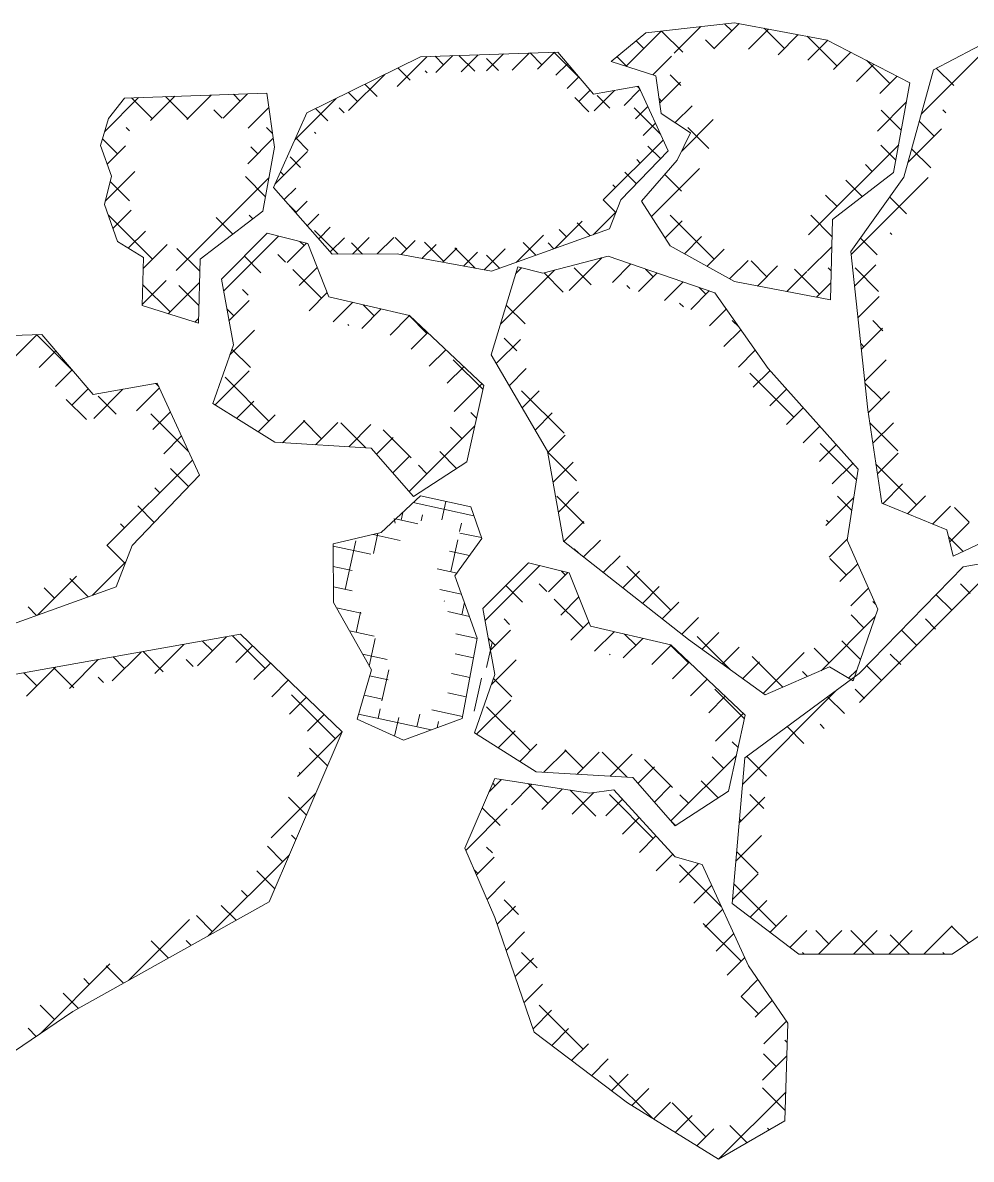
# Model space of a CAD drawing. Header units: inches. Extents: x 523 to 1492, y 69 to 539.
# Drawn here: x 903.29 to 915.42, y 471.38 to 485.92 of the extents above; entities that cross this region are included whole.
import ezdxf

# ---------------------------------------------------------------- set-up
doc = ezdxf.new("R2010")
doc.units = ezdxf.units.IN
doc.header["$MEASUREMENT"] = 0

# ---------------------------------------------------------------- blocks, each defined once
blk = doc.blocks.new('Полное обрушение')
at = {"color": 7, "linetype": 'ByBlock', "lineweight": 15}
for p, q in [((1978.227896015989, -1385.432029036748), (1978.677410098185, -1384.982514954553)), ((1978.952790553478, -1385.252866044521), (1978.681921454671, -1384.981996945714)), ((1978.84352565845, -1385.265412200342), (1979.184667921454, -1384.924269937337)), ((1979.350783481719, -1385.207167183126), (1979.671911667532, -1384.886038997313)), ((1979.577950392955, -1384.98000027189), (1979.487453248016, -1384.889503126952)), ((1979.793124468457, -1385.213839002441), (1980.050308256868, -1384.95665521403)), ((1980.251469602035, -1385.204506674917), (1979.992905699344, -1384.945942772226)), ((1978.455418377821, -1385.204506674917), (1978.356310424757, -1385.105398721853)), ((1979.355556450151, -1385.20661913514), (1979.241190788414, -1385.092253473404)), ((1980.171521057793, -1385.284455219158), (1980.428704846204, -1385.027271430748)), ((1980.924988811115, -1385.429013077943), (1980.544938673159, -1385.048962939988)), ((1980.54991764713, -1385.355071435876), (1980.805694346798, -1385.099294736207)), ((1982.001152207929, -1386.043905999058), (1983.018149663451, -1385.026908543535)), ((1976.442721528682, -1385.491320861385), (1976.660248313663, -1385.273794076404)), ((1976.768107414414, -1385.48024393989), (1976.985634199395, -1385.262717154909)), ((1977.150623008028, -1385.412037310514), (1977.000787014013, -1385.2622013165)), ((1977.093493300147, -1385.469167018395), (1977.311020085128, -1385.251640233414)), ((1977.622086454384, -1385.569191792633), (1977.304748398526, -1385.251853736775)), ((1980.878920421983, -1385.475081467076), (1981.101490446619, -1385.25251144244)), ((1975.29952388097, -1385.691591616385), (1975.684090656466, -1385.307024840888)), ((1975.893387151078, -1385.412037310514), (1975.784941475959, -1385.303591635396)), ((1975.791949757218, -1385.513474704374), (1976.009476542198, -1385.295947919393)), ((1976.292106950235, -1385.496448145433), (1976.088902860473, -1385.293244055671)), ((1976.11733564295, -1385.50239778288), (1976.334862427931, -1385.284870997898)), ((1976.596068334748, -1385.486100565709), (1976.443427838494, -1385.333460069455)), ((1977.329203837621, -1385.547765445158), (1977.478185897373, -1385.398783385406)), ((1978.236738553424, -1385.434839656574), (1978.118658773281, -1385.31675987643)), ((1978.568611622717, -1385.540326236074), (1978.807477510335, -1385.301460348457)), ((1981.174716521803, -1385.628298173308), (1981.39728654644, -1385.405728148672)), ((1981.598508020195, -1385.65351948097), (1981.300672427249, -1385.355683888024)), ((1974.678252434436, -1385.998554098682), (1975.141246573504, -1385.535559959613)), ((1975.463369466002, -1385.610637553913), (1975.306595183379, -1385.45386327129)), ((1975.684184181208, -1385.517143304881), (1975.6576554279, -1385.490614551573)), ((1978.927822213772, -1385.676910510868), (1978.792177982361, -1385.541266279457)), ((1981.470512621624, -1385.781514879541), (1981.693082646261, -1385.558944854904)), ((1982.416923850385, -1385.67890460534), (1982.194557006615, -1385.45653776157)), ((1975.042632453908, -1385.818518470294), (1974.885858171285, -1385.661744187671)), ((1977.473585585567, -1385.71769266145), (1977.622567645319, -1385.568710601697)), ((1978.399423017867, -1385.717910427641), (1978.371497593065, -1385.689985002839)), ((1978.655587987387, -1385.902362677458), (1978.922247806965, -1385.63570285788)), ((1971.558195210567, -1386.264563363476), (1971.990873474085, -1385.831885099958)), ((1972.169239093072, -1386.102532287024), (1971.901641341186, -1385.834934535138)), ((1972.144977530155, -1386.126793849941), (1972.455773871071, -1385.815997509025)), ((1972.626072436978, -1386.110352824876), (1972.335816564011, -1385.820096951909)), ((1972.609877927142, -1386.110906259007), (1972.920674268059, -1385.800109918091)), ((1973.074778324129, -1386.095018668074), (1973.385574665046, -1385.784222327158)), ((1973.291771108206, -1385.878025883997), (1973.204167009658, -1385.79042178545)), ((1973.990992766528, -1386.371504802351), (1974.519975126969, -1385.84252244191)), ((1974.793305776247, -1385.88350075687), (1974.675489665238, -1385.765684645861)), ((1977.752498107184, -1386.013912409671), (1977.571405190803, -1385.832819493289)), ((1977.617967333513, -1385.887619877741), (1977.766949393265, -1385.738637817989)), ((1977.817619524649, -1386.002276650843), (1978.077354255608, -1385.742541919883)), ((1978.019160408504, -1385.966265746753), (1977.857818177562, -1385.804923515811)), ((1978.200306132511, -1385.933899007218), (1978.404729694193, -1385.729475445536)), ((1978.679924780847, -1385.878025883997), (1978.647973570981, -1385.846074674131)), ((1973.060247659801, -1386.095515241646), (1972.955011503666, -1385.99027908551)), ((1973.393335608619, -1386.225474189638), (1973.658589682694, -1385.960220115563)), ((1974.411526935766, -1386.130339844864), (1974.254752653144, -1385.973565562242)), ((1974.621895441813, -1386.026399386674), (1974.557574053069, -1385.96207799793)), ((1978.665937064992, -1386.298733439003), (1978.329281623918, -1385.96207799793)), ((1978.345210546379, -1386.103303557587), (1978.503589708951, -1385.944924395016)), ((1978.853751987851, -1386.153211483047), (1979.070460159533, -1385.936503311365)), ((1981.440582717437, -1386.260457589781), (1981.813358934996, -1385.887681372223)), ((1981.747192996331, -1386.25121726316), (1981.489217725137, -1385.993241991966)), ((1982.316686727662, -1386.02768028867), (1982.279285524502, -1385.990279085511)), ((1978.939424249161, -1386.51655202779), (1979.341850032511, -1386.114126244441)), ((1982.167032322989, -1386.327038690051), (1981.975911143375, -1386.135917510437)), ((1971.87432043019, -1386.256626430195), (1971.832479488532, -1386.214785488537)), ((1973.705850319021, -1386.292105094812), (1973.628530712746, -1386.214785488537)), ((1974.257406667951, -1386.290528541286), (1974.243265088832, -1386.276386962167)), ((1978.444070561136, -1386.318752507067), (1978.602449723708, -1386.160373344496)), ((1979.287412078779, -1386.485513181929), (1979.016684385387, -1386.214785488537)), ((1981.831413022986, -1386.662657990054), (1982.260094501246, -1386.233976511794)), ((1971.720226287019, -1386.551545093077), (1971.528945403124, -1386.360264209183)), ((1973.38744123579, -1386.68038136852), (1973.714559289255, -1386.353263315055)), ((1974.160138913634, -1386.507569751207), (1974.001230253301, -1386.348661090874)), ((1977.935081339863, -1387.142050692577), (1978.701309738465, -1386.375822293975)), ((1980.560783681218, -1387.589269432054), (1981.713451888041, -1386.436601225232)), ((1981.678053533248, -1386.63109060613), (1981.486254818681, -1386.439291891564)), ((1971.589142723819, -1386.682628656278), (1971.823361269483, -1386.448410110613)), ((1973.516277511233, -1386.551545093077), (1973.427064297237, -1386.462331879082)), ((1973.735743162526, -1386.941063370591), (1974.152750555239, -1386.524055977879)), ((1978.666303616308, -1386.613408954557), (1978.505480999874, -1386.452586338123)), ((1982.123367968862, -1386.732387141977), (1981.879251763976, -1386.488270937091)), ((1974.062871159317, -1386.724610961128), (1973.928956124594, -1386.590695926404)), ((1978.407858864977, -1386.669273167463), (1978.363987292801, -1386.625401595288)), ((1981.374001617168, -1386.776051496104), (1981.287908160451, -1386.689958039387)), ((1971.56553216399, -1387.15525202216), (1971.942786698993, -1386.777997487156)), ((1972.474046135592, -1388.042789274772), (1973.660310406393, -1386.85652500397)), ((1973.615953733694, -1387.100234121592), (1973.3579784625, -1386.842258850398)), ((1973.850378883534, -1386.826427649582), (1973.806694744668, -1386.782743510715)), ((1978.358723874066, -1386.93444714079), (1978.210197421681, -1386.785920688405)), ((1978.551307789368, -1387.353681293637), (1979.164536088427, -1386.740452994578)), ((1978.934547533234, -1387.03067424849), (1978.721951877794, -1386.818078593051)), ((1981.104352098066, -1387.838731721027), (1982.090355316303, -1386.852728502791)), ((1971.874668506382, -1387.155000118493), (1971.62697454893, -1386.907306161042)), ((1973.853392430353, -1387.137723067002), (1974.0021777304, -1386.988937766955)), ((1978.09354990074, -1386.983582131701), (1978.05640755056, -1386.946439781521)), ((1981.247624019518, -1387.098686704507), (1981.037242012628, -1386.888304697617)), ((1974.000671720441, -1387.304752741151), (1974.149457020488, -1387.155967441103)), ((1978.097863038695, -1387.302204233893), (1977.935821396214, -1387.140162591413)), ((1980.924988811115, -1387.225064302157), (1980.779363038292, -1387.079438529334)), ((1981.813385446699, -1387.320430231921), (1981.59831659692, -1387.105361382142)), ((1971.663789343378, -1387.506007648826), (1971.898721217696, -1387.271075774507)), ((1974.007533365653, -1387.297891095938), (1973.89833667393, -1387.188694404215)), ((1977.805597838151, -1387.585843158527), (1978.103423736494, -1387.288017260184)), ((1972.169239093072, -1387.898583511237), (1971.607973085505, -1387.33731750367)), ((1973.196693351339, -1387.578999351344), (1972.982704931193, -1387.365010931198)), ((1973.45096591242, -1387.384259106371), (1973.404024309719, -1387.33731750367)), ((1974.14795101053, -1387.4717824153), (1974.296736310577, -1387.322997115252)), ((1977.314035738733, -1387.763096293708), (1977.663164144718, -1387.413967887723)), ((1977.766854540336, -1387.59981366401), (1977.602782040198, -1387.435741163872)), ((1978.726034747683, -1387.627967141376), (1978.943318793757, -1387.410683095301)), ((1979.353443989928, -1387.898583511238), (1978.792177982361, -1387.337317503671)), ((1980.860368399845, -1387.609456696941), (1980.588229206574, -1387.337317503671)), ((1971.860524654884, -1387.758285143373), (1972.078610650533, -1387.540199147724)), ((1974.544862723041, -1387.835220453326), (1974.243265088832, -1387.533622819116)), ((1974.295230300618, -1387.638812089449), (1974.444015600666, -1387.490026789401)), ((1976.822473639314, -1387.940349428889), (1977.1716020453, -1387.591221022903)), ((1977.464931972265, -1387.612200060176), (1977.371772986675, -1387.519041074586)), ((1981.626365714481, -1387.582423305757), (1981.605766315422, -1387.561823906698)), ((1972.050027693428, -1388.017794910882), (1972.356680656502, -1387.711141947808)), ((1973.079122010114, -1388.306197042599), (1973.780606528248, -1387.604712524466)), ((1973.892466651346, -1387.941865207421), (1974.139887263544, -1387.694444595223)), ((1974.108491292084, -1387.725840566683), (1974.056192041157, -1387.673541315756)), ((1974.442509590707, -1387.805841763598), (1974.623593086763, -1387.624758267541)), ((1974.857351367716, -1387.833400133764), (1974.714728535187, -1387.690777301235)), ((1974.728509651598, -1387.834150666944), (1974.939743702402, -1387.62291661614)), ((1975.044660267236, -1387.832309015543), (1975.25589431804, -1387.621074964739)), ((1975.421923704722, -1387.769354542294), (1975.273541329192, -1387.620972166765)), ((1975.3506125155, -1387.840665731516), (1975.530839975487, -1387.66043827153)), ((1975.615861836781, -1387.889725374473), (1975.796089296768, -1387.709497914486)), ((1975.893387151078, -1387.926509024413), (1975.649209667514, -1387.68233154085)), ((1977.073827379768, -1387.849713396153), (1976.909754879629, -1387.685640896015)), ((1977.304836433291, -1387.766413485439), (1977.229200249087, -1387.690777301235)), ((1978.97238477835, -1387.830629916762), (1979.193033189627, -1387.609981505485)), ((1980.549108457061, -1388.049957462265), (1980.857007881943, -1387.742058037383)), ((1981.439345982264, -1387.844416379593), (1981.224277132485, -1387.629347529814)), ((1972.773853651664, -1388.054185263776), (1972.481174694379, -1387.76150630649)), ((1973.556582699393, -1388.071957586098), (1973.344450639477, -1387.859825526182)), ((1973.86985601221, -1387.936218092862), (1973.771731687544, -1387.838093768196)), ((1975.881111158062, -1387.93878501743), (1976.061338618049, -1387.758557557443)), ((1976.296869383729, -1388.015682292827), (1976.034844356842, -1387.75365726594)), ((1976.146360479342, -1387.987844660387), (1976.32658793933, -1387.8076172004)), ((1976.411609800623, -1388.036904303343), (1976.680039945882, -1387.768474158085)), ((1976.611809272721, -1388.016313217582), (1976.443427838493, -1387.847931783354)), ((1976.679159561671, -1387.769354542295), (1976.678745826106, -1387.768940806729)), ((1977.500542709027, -1388.299451467692), (1977.920381578527, -1387.879612598192)), ((1977.901410665481, -1387.898583511238), (1977.890303057233, -1387.88747590299)), ((1979.261142748827, -1387.990884752338), (1979.481791160104, -1387.770236341061)), ((1974.332997695111, -1388.399359775763), (1973.965295411875, -1388.031657492527)), ((1974.046714008484, -1388.236630656337), (1974.27774532236, -1388.00559934246)), ((1976.620287499508, -1388.730693871157), (1977.312436062854, -1388.038545307811)), ((1976.814337079171, -1388.087631485441), (1976.890828896687, -1388.011139667925)), ((1977.78016524102, -1388.22635089283), (1977.564651060941, -1388.010836712751)), ((1978.052758486901, -1388.196248495871), (1978.288693361902, -1387.96031362087)), ((1978.574929874561, -1388.123089914265), (1978.477222952204, -1388.025382991908)), ((1979.549900719305, -1388.151139587914), (1979.786987860961, -1387.914052446257)), ((1980.026963199008, -1388.123089914264), (1979.825243718609, -1387.921370433866)), ((1979.907506983673, -1388.2425461296), (1980.163900756809, -1387.986152356464)), ((1980.700482408088, -1388.347596317291), (1980.380465198582, -1388.027579107785)), ((1980.8492703199, -1388.04737142305), (1980.812735609601, -1388.010836712751)), ((1981.148078163608, -1388.244018461539), (1981.420434784082, -1387.971661841064)), ((1981.457061299696, -1388.311144503078), (1981.156753509368, -1388.010836712751)), ((1972.035948394228, -1388.480887016135), (1972.345498194147, -1388.171337216217)), ((1977.424208698094, -1388.319407155958), (1977.178389971382, -1388.073588429246)), ((1978.386561905963, -1388.311457882863), (1978.622496780964, -1388.075523007862)), ((1980.28441987952, -1388.314646039806), (1980.540813652656, -1388.05825226667)), ((1972.393745496099, -1388.572102720318), (1972.043814077762, -1388.222171301981)), ((1972.368830963669, -1388.597017252747), (1972.770270336316, -1388.195577880101)), ((1972.762755571719, -1388.492099989885), (1972.505998697613, -1388.235343115778)), ((1973.3933936616, -1388.357781354359), (1973.322718881491, -1388.287106574249)), ((1974.174364302873, -1388.557993168001), (1974.40539561675, -1388.326961854124)), ((1978.276191710971, -1388.273364556728), (1978.238170270021, -1388.235343115778)), ((1978.720365325025, -1388.426667269854), (1978.956300200026, -1388.190732394853)), ((1979.054168744088, -1388.541876656845), (1979.290103619089, -1388.305941781844)), ((1979.248449083641, -1388.347596317291), (1979.162886730137, -1388.262033963787)), ((1980.661332775367, -1388.386745950012), (1980.845332657786, -1388.202746067593)), ((1973.148122438149, -1388.686209420618), (1973.406172490334, -1388.428159368433)), ((1974.480936285333, -1388.700433991594), (1974.731006138026, -1388.450364138901)), ((1978.961855488904, -1388.510015528608), (1978.911689479101, -1388.459849518805)), ((1981.191804229149, -1388.649305202051), (1981.464160849624, -1388.376948581576)), ((1973.210465679977, -1388.623866178789), (1973.120459768779, -1388.533860267591)), ((1974.845586688148, -1388.784796394833), (1975.095656540841, -1388.53472654214)), ((1975.006516904191, -1388.62386617879), (1974.863717931552, -1388.48106720615)), ((1975.680036113271, -1388.848372581816), (1975.447876728375, -1388.616213196919)), ((1976.93453446162, -1388.727758531591), (1976.693813019227, -1388.487037089198)), ((1979.292243995179, -1388.752814211808), (1979.507570903391, -1388.537487303596)), ((1972.71009565396, -1388.70476536851), (1972.758595112159, -1388.656265910311)), ((1974.680163393337, -1388.746525473989), (1974.669757299651, -1388.736119380303)), ((1975.210237090963, -1388.869158798071), (1975.45839739754, -1388.620998491495)), ((1979.671657267716, -1388.770804501366), (1979.585208688181, -1388.684355921831)), ((1981.511363564144, -1388.81445957358), (1981.381259912395, -1388.684355921831)), ((1973.160034005356, -1389.123310659464), (1973.475172918369, -1388.808171746451)), ((1975.477352613913, -1389.051056081174), (1975.689578376456, -1388.838830318631)), ((1976.830449524501, -1389.072686400526), (1976.666625448834, -1388.908862324858)), ((1979.477639612904, -1389.016431400136), (1979.692966521116, -1388.801104491924)), ((1981.23553029469, -1389.054591942564), (1981.507886915165, -1388.782235322089)), ((1973.421609068717, -1389.284022373583), (1973.186201861173, -1389.048615166038)), ((1976.565832476321, -1389.234161700398), (1976.875024228464, -1388.924969948255)), ((1981.269006710882, -1389.021115526372), (1981.227433219594, -1388.979542035084)), ((1975.70853359283, -1389.268887908311), (1975.920759355373, -1389.056662145769)), ((1976.396939316236, -1389.565275784781), (1976.016795717811, -1389.185132186356)), ((1979.663035230629, -1389.280048588464), (1979.878362138841, -1389.064721680252)), ((1981.279256360232, -1389.459878683076), (1981.551612980706, -1389.187522062601)), ((1972.971502848815, -1389.760854622059), (1973.407197428325, -1389.325160042549)), ((1975.939714571747, -1389.486719735448), (1976.151940334289, -1389.274493972905)), ((1976.731520946154, -1389.517486036619), (1976.950812286068, -1389.298194696704)), ((1979.854398787653, -1389.537697837493), (1980.066859464453, -1389.325237160694)), ((1973.659478486031, -1389.97090459695), (1973.098212478464, -1389.409638589383)), ((1976.026508834137, -1389.848938279111), (1976.383121313206, -1389.492325800042)), ((1980.370981098775, -1389.919141138479), (1979.809715091208, -1389.357875130912)), ((1981.493513113908, -1389.694634735451), (1981.281735484042, -1389.482857105585)), ((1977.435144520613, -1390.126394202691), (1976.891131851861, -1389.582381533938)), ((1976.897209415986, -1389.800810372839), (1977.116500755901, -1389.581519032925)), ((1980.066403447648, -1389.774705983552), (1980.278864124447, -1389.562245306753)), ((1981.324491339505, -1389.863656509856), (1981.595339046248, -1389.592808803113)), ((1973.247052194359, -1389.934318082568), (1973.464597798049, -1389.716772478879)), ((1973.522601539903, -1390.107781543078), (1973.740147143593, -1389.890235939388)), ((1976.315234944879, -1389.932584219478), (1976.241302120838, -1389.858651395436)), ((1977.062897885819, -1390.08413470906), (1977.282189225733, -1389.864843369146)), ((1980.278408107642, -1390.011714129612), (1980.490868784442, -1389.799253452812)), ((1998.923398681592, -1390.225261409907), (1999.234151231565, -1389.914508859934)), ((1999.678531759074, -1390.368153944532), (1999.225191679277, -1389.914813864735)), ((1973.832800710173, -1390.246595178861), (1974.115992697946, -1389.963403191088)), ((1974.332997695111, -1390.195410999977), (1974.100009419078, -1389.962422723944)), ((1974.255861565319, -1390.272547129769), (1974.539053553091, -1389.989355141996)), ((1974.898572652988, -1390.3119731518), (1974.578366211568, -1389.991766710381)), ((1974.678922420464, -1390.298499080677), (1974.962114408237, -1390.015307092905)), ((1975.454254329881, -1390.870205589421), (1976.293309890209, -1390.031150029093)), ((1976.129048919325, -1390.195410999977), (1975.982121764586, -1390.048483845237)), ((1980.490412767637, -1390.24872227567), (1980.702873444437, -1390.036261598871)), ((1981.700963211898, -1390.351097639495), (1981.344073998513, -1389.99420842611)), ((1981.383057893252, -1390.254102762161), (1981.646846103655, -1389.990314551759)), ((1975.034396662985, -1390.39203764421), (1975.246975413854, -1390.179458893341)), ((1975.476698696526, -1390.441086389285), (1975.118770105704, -1390.083157798463)), ((1977.224340682197, -1390.371704718736), (1977.447877695566, -1390.148167705367)), ((1999.260128020841, -1390.337544876711), (1999.472959534773, -1390.12471336278)), ((1976.059609215032, -1390.574984101737), (1975.842762208637, -1390.358137095342)), ((1977.593920986584, -1390.734183474715), (1977.222794171577, -1390.363056659708)), ((1980.702417427631, -1390.485730421729), (1980.914878104431, -1390.273269744929)), ((1981.174380920536, -1390.72254096024), (1980.707740703315, -1390.255900743019)), ((1975.244325496433, -1390.631121616815), (1975.456904247302, -1390.418542865946)), ((1977.292455678405, -1390.752602528582), (1977.550983025174, -1390.494075181812)), ((1981.441624447, -1390.644549014467), (1981.705412657403, -1390.380760804064)), ((1999.466387660764, -1390.580298042842), (1999.679219174696, -1390.36746652891)), ((1975.680036113271, -1390.64442380603), (1975.570658751667, -1390.535046444426)), ((1980.862995603451, -1390.774165051963), (1981.126882764425, -1390.510277890988)), ((1981.942525919962, -1391.041673153612), (1981.423310941157, -1390.522458174807)), ((1999.672647300687, -1390.823051208972), (1999.885478814619, -1390.61021969504)), ((1999.957864716595, -1390.986846599118), (2000.328914332251, -1390.615796983462)), ((2000.504559870684, -1390.889164251082), (2000.79659353023, -1390.597130591536)), ((2000.789012564049, -1390.580609137401), (2000.749119100047, -1390.540715673398)), ((1981.509030511987, -1391.026155755534), (1981.763979211151, -1390.77120705637)), ((1999.864834120217, -1391.003469111729), (1999.606129953958, -1390.74476494547)), ((2000.24578026496, -1390.935402450418), (2000.015291363614, -1390.704913549072)), ((1977.691702911447, -1391.280978205631), (1977.340144657914, -1390.929419952099)), ((1977.360570674612, -1391.133500338428), (1977.619098021381, -1390.874972991659)), ((1980.781914177562, -1391.304259283906), (1981.140206420818, -1390.945967040649)), ((1981.114812778234, -1391.111985623991), (1980.932247106342, -1390.929419952099)), ((1981.827838775353, -1391.156360298221), (1982.05792472495, -1390.926274348624)), ((2001.169746917085, -1391.41035629649), (2000.688810572694, -1390.929419952099)), ((2000.71156617621, -1391.13117075161), (2000.937822122741, -1390.904914805079)), ((1975.505227519653, -1391.011425278502), (1976.280702509933, -1391.18024949715)), ((1975.869343915556, -1391.231504407952), (1975.920397115362, -1390.996997297889)), ((1982.146647038719, -1391.286564840908), (1982.376732988316, -1391.056478891311)), ((1982.613609651951, -1391.263744079547), (1982.426787054129, -1391.076921481726)), ((1975.27249088651, -1391.274545761934), (1975.261345333531, -1391.216435112672)), ((1975.279287946618, -1391.222186773817), (1975.564556340341, -1391.284290921957)), ((1975.348206965643, -1391.237190738719), (1975.369868423935, -1391.137691275356)), ((1975.606400183781, -1391.245258047393), (1975.623409275531, -1391.167128704547)), ((2000.85279476872, -1391.438954965153), (2001.079050715251, -1391.212699018622)), ((1976.096167305673, -1391.383665480392), (1976.119782598689, -1391.275191297784)), ((1977.432785069298, -1391.510298749795), (1977.687213017589, -1391.255870801504)), ((1980.819993904829, -1391.266179556639), (1980.792017847578, -1391.238203499388)), ((1982.366822737191, -1391.51540194849), (1982.614575678779, -1391.267649006902)), ((1974.635708456012, -1392.121874791798), (1974.770786697557, -1391.501408137851)), ((1974.990237951826, -1391.419208860672), (1975.338616767307, -1391.495052417271)), ((1974.995173748227, -1391.664760260511), (1975.051828509452, -1391.404523010418)), ((1975.984704357144, -1391.895657951732), (1976.073198185671, -1391.489171540204)), ((1976.102143343384, -1391.401325909392), (1976.375661135836, -1391.46087190143)), ((1977.684130704154, -1391.707965920992), (1977.897773220371, -1391.494323404775)), ((1980.824896972885, -1391.710289294636), (1981.059124994929, -1391.476061272592)), ((1982.538987573869, -1391.638134807519), (1982.350574274155, -1391.449721507804)), ((2000.125667309759, -1392.615095230167), (2001.220279307762, -1391.520483232164)), ((1974.479603139077, -1391.567990985924), (1974.961253469307, -1391.672848320695)), ((1975.970442288532, -1391.632603532755), (1976.225842088887, -1391.688205160503)), ((1977.616456093036, -1391.654744193274), (1977.564651060941, -1391.602939161179)), ((2001.170270561822, -1391.85989274728), (2000.940523966917, -1391.630146152376)), ((1977.935476339011, -1391.905633092189), (1978.149118855227, -1391.691990575972)), ((1981.044500307855, -1391.939698765719), (1980.832693344271, -1391.727891802135)), ((1980.962724733286, -1392.021474340288), (1981.190118195917, -1391.794080877657)), ((1981.212908838221, -1393.567341459567), (1983.031874684556, -1391.748375613232)), ((1974.481998640669, -1391.82846200256), (1974.722490298783, -1391.880818064046)), ((1975.809338792938, -1391.857480119145), (1976.064738593292, -1391.913081746893)), ((1976.423028577457, -1392.520055241636), (1977.124513095591, -1391.818570723502)), ((1977.23637321869, -1392.155723406457), (1977.483793830887, -1391.90830279426)), ((1977.452397859427, -1391.939698765719), (1977.4000986085, -1391.887399514792)), ((1978.186821973867, -1392.103300263386), (1978.400464490084, -1391.88965774717)), ((1978.799436277588, -1392.388711571772), (1978.238170270021, -1391.827445564205)), ((2000.801063774207, -1391.939698765719), (2000.73839009967, -1391.877025091182)), ((1974.484394142261, -1392.088933019196), (1974.724885800374, -1392.141289080682)), ((1976.900489266736, -1392.285815785135), (1976.68835720682, -1392.073683725218)), ((1977.213762579554, -1392.150076291899), (1977.115638254887, -1392.051951967232)), ((1978.438167608724, -1392.300967434584), (1978.651810124941, -1392.087324918366)), ((1981.100552493688, -1392.332659385939), (1981.327945956319, -1392.105265923309)), ((1982.627103530195, -1392.175263569898), (1982.503791927529, -1392.051951967232)), ((2000.730870930049, -1392.318518727614), (2000.518690283784, -1392.106338081349)), ((1975.846029105662, -1392.125417262691), (1976.12247557251, -1392.185600839658)), ((1977.676904262454, -1392.613217974799), (1977.309201979218, -1392.245515691563)), ((1977.390620575827, -1392.450488855373), (1977.621651889704, -1392.219457541496)), ((1982.391538726015, -1392.388711571772), (1982.193059124541, -1392.190231970298)), ((1974.52509422763, -1392.357743107379), (1974.838156452509, -1392.425898091312)), ((1975.901153008213, -1392.279441641177), (1975.903657412216, -1392.2679379441)), ((1976.124828425486, -1392.446062571508), (1976.159195434816, -1392.288201593743)), ((1978.68951324358, -1392.498634605781), (1978.903155759797, -1392.284992089564)), ((1981.421665285006, -1392.31686374287), (1981.381259912395, -1392.276458370259)), ((2000.352050968154, -1392.388711571772), (2000.298990467897, -1392.335651071515)), ((1974.775832524354, -1392.672279411575), (1974.831905128437, -1392.414716234596)), ((1975.946923775425, -1392.407331969082), (1976.223370242273, -1392.467515546049)), ((1976.737300228943, -1392.571639553395), (1976.666625448834, -1392.500964773286)), ((1977.518270870216, -1392.771851367037), (1977.749302184093, -1392.540820053161)), ((1978.940858878436, -1392.696301776978), (1979.154501394653, -1392.482659260761)), ((1980.720098003474, -1393.162126682207), (1981.414158686106, -1392.468065999575)), ((1981.269006710882, -1392.613217974799), (1981.103691092467, -1392.447902356384)), ((1982.183307420494, -1392.629493072305), (1982.054779121476, -1392.500964773286)), ((1974.69056030814, -1392.653715285775), (1975.00362253302, -1392.721870269708)), ((1976.047818445188, -1392.689246675473), (1976.322153952752, -1392.748970687584)), ((1976.492029005492, -1392.900067619654), (1976.750079057677, -1392.642017567469)), ((1977.824842852676, -1392.914292190631), (1978.07491270537, -1392.664222337937)), ((1979.198508936246, -1392.887664525221), (1979.41339936668, -1392.672774094787)), ((1981.942525919962, -1392.837724377826), (1981.749263014841, -1392.644461472705)), ((2000.358212593804, -1392.843886003475), (2000.126724533117, -1392.612397942789)), ((1974.941935218591, -1393.10335414596), (1975.018998362368, -1392.749373294454)), ((1976.443622209715, -1393.123146616489), (1976.513463606325, -1392.802338045358)), ((1976.55437224732, -1392.837724377826), (1976.464366336122, -1392.747718466627)), ((1978.189493255491, -1392.998654593869), (1978.439563108184, -1392.748584741176)), ((1978.350423471534, -1392.837724377826), (1978.207624498895, -1392.694925405186)), ((1978.554143658306, -1393.083016997108), (1978.802303964883, -1392.834856690531)), ((1979.023942680615, -1393.062230780853), (1978.791783295718, -1392.830071395956)), ((1979.557124755352, -1393.146400049536), (1979.136195882128, -1392.725471176312)), ((1981.224141223166, -1393.017365293137), (1980.988286871632, -1392.781510941603)), ((1999.940690878742, -1393.249084467238), (2000.366156447803, -1392.823618898177)), ((1974.856026388651, -1392.949687464171), (1975.16908861353, -1393.017842448104)), ((1976.040890550006, -1392.947687948796), (1976.275501246166, -1392.998763699739)), ((1978.02406996068, -1392.960383673025), (1978.013663866994, -1392.949977579339)), ((1979.459337874172, -1393.075848393349), (1979.674228304606, -1392.860957962914)), ((1979.980995750025, -1393.452216129602), (1980.504649738872, -1392.928562140756)), ((1980.819993904828, -1393.062230780853), (1980.631372332092, -1392.873609208116)), ((1981.739511310794, -1393.083722574711), (1981.605766315422, -1392.949977579339)), ((1976.503940572699, -1393.337168858501), (1976.819079485712, -1393.022029945487)), ((1978.821259181257, -1393.264914280211), (1979.0334849438, -1393.052688517668)), ((1979.720166812099, -1393.264032261475), (1979.935057242533, -1393.049141831041)), ((1980.233064878993, -1393.373327367124), (1979.841066641733, -1392.981329129864)), ((1981.493513113909, -1393.286737183879), (1981.305466905141, -1393.098690975111)), ((1999.238459308144, -1393.502303231782), (1999.737214173837, -1393.003548366089)), ((1999.885343310435, -1393.269042332214), (1999.650954024523, -1393.034653046302)), ((1974.946777024396, -1393.229393771015), (1975.181777941027, -1393.280554474621)), ((1975.105017279905, -1393.548303816683), (1975.191158902585, -1393.15262199718)), ((1975.99423784342, -1393.197480960951), (1976.22884853958, -1393.248556711893)), ((1976.28595559271, -1393.680234666807), (1976.377443636023, -1393.259994667673)), ((1976.76551563606, -1393.497880572619), (1976.530108428516, -1393.262473365075)), ((1979.052440160173, -1393.482746107348), (1979.264665922716, -1393.270520344805)), ((1980.546260984539, -1393.237510666617), (1980.483234300288, -1393.174483982366)), ((1981.073763805581, -1393.257473686153), (1981.176684182911, -1393.154553308823)), ((1999.454025356047, -1393.286737183879), (1999.320941090918, -1393.153652918751)), ((1979.740845883579, -1393.779133983817), (1979.360702285155, -1393.398990385393)), ((1979.714872877352, -1394.616364614382), (1980.922396688597, -1393.408840803138)), ((1981.277479051887, -1393.519715927911), (1981.156753509369, -1393.398990385393)), ((1999.225317443226, -1393.507042077112), (1999.117265751507, -1393.398990385393)), ((1974.876630560108, -1393.474072091739), (1975.111631476739, -1393.525232795345)), ((1975.947585136834, -1393.447273973105), (1976.182195832994, -1393.498349724048)), ((1976.315409416159, -1393.974712821095), (1976.751103995668, -1393.539018241585)), ((1979.28362113909, -1393.700577934484), (1979.495846901633, -1393.488352171942)), ((1981.019065929871, -1393.710315611949), (1980.804528232731, -1393.495777914809)), ((1975.056080661039, -1393.773088651127), (1975.082404189404, -1393.652174495171)), ((1975.741316238158, -1393.662317858272), (1976.135543126408, -1393.748142736202)), ((1977.003385053374, -1394.184762795986), (1976.442119045807, -1393.623496788419)), ((1979.37041540148, -1394.062796478148), (1979.727027880549, -1393.706183999079)), ((1974.806484095821, -1393.718750412463), (1975.734040707078, -1393.920683449775)), ((1975.266947875681, -1393.998542614369), (1975.319135807808, -1393.758823239488)), ((1975.552453984198, -1393.881151244364), (1975.587814510989, -1393.718726656297)), ((1975.809863098472, -1393.892820245622), (1975.827656294086, -1393.811089210193)), ((1980.760652807855, -1393.900915295987), (1980.707740703315, -1393.848003191446)), ((2001.283051746954, -1394.151787629293), (2001.653656879472, -1393.781182496776)), ((2001.474582983288, -1393.960256392959), (2001.349578840475, -1393.835252250147)), ((2002.148102192368, -1394.184762795986), (2001.73080395608, -1393.767464559698)), ((1976.590958761702, -1394.148176281604), (1976.808504365392, -1393.930630677915)), ((1980.50223968584, -1394.091514980025), (1980.287701988701, -1393.876977282885)), ((2000.190808478236, -1394.346005285904), (2000.561413610753, -1393.975400153387)), ((2000.845832853153, -1394.229531874932), (2000.587128609265, -1393.970827631044)), ((2000.736930112595, -1394.248896457599), (2001.107535245112, -1393.878291325081)), ((2001.774634527633, -1394.109217654668), (2001.986813922088, -1393.897038260213)), ((1976.866508107246, -1394.321639742114), (1977.084053710936, -1394.104094138424)), ((1979.659141512223, -1394.146442418514), (1979.585208688181, -1394.072509594473)), ((1999.644686843877, -1394.44311411421), (2000.015291976394, -1394.072508981693)), ((2000.352050968154, -1394.184762795986), (2000.20590349366, -1394.038615321492)), ((2001.227057968757, -1394.161744184483), (2001.137823378747, -1394.072509594473)), ((2002.003885219702, -1394.328979768652), (2002.216064614157, -1394.116800374197)), ((1977.176707277517, -1394.460453377897), (1977.459899265289, -1394.177261390125)), ((1977.676904262454, -1394.409269199013), (1977.443915986421, -1394.17628092298)), ((1977.599768132662, -1394.486405328805), (1977.882960120435, -1394.203213341033)), ((1978.242479220331, -1394.525831350836), (1977.922272778912, -1394.205624909417)), ((1978.022828987807, -1394.512357279714), (1978.30602097558, -1394.229165291941)), ((1978.798160897224, -1395.084063788457), (1979.637216457552, -1394.245008228129)), ((1979.472955486668, -1394.409269199013), (1979.326028331929, -1394.262342044274)), ((1980.024977235865, -1394.512278142156), (1979.77087574467, -1394.258176650961)), ((1999.22951895302, -1394.409269199013), (1999.062228146845, -1394.241978392837)), ((1999.098565209518, -1394.540222942516), (1999.469170342035, -1394.169617809998)), ((1999.702157506338, -1394.432894946277), (1999.44345326245, -1394.174190702389)), ((1978.378303230328, -1394.605895843246), (1978.590881981197, -1394.393317092377)), ((1978.820605263869, -1394.654944588321), (1978.462676673048, -1394.297015997499)), ((2000.083382621943, -1394.365107255828), (2000.015291363614, -1394.297015997499)), ((2002.233135911772, -1394.548741882636), (2002.445315306226, -1394.336562488181)), ((1976.473226613295, -1394.714921236065), (1976.633555521864, -1394.554592327496)), ((1979.403515782375, -1394.788842300773), (1979.186668775981, -1394.571995294379)), ((2002.462386603841, -1394.76850399662), (2002.674565998296, -1394.556324602165)), ((2003.046127804475, -1395.082788408093), (2002.484861796908, -1394.521522400526)), ((1976.55437224732, -1394.63377560204), (1976.522254784309, -1394.601658139028)), ((1976.759369920129, -1394.877790735285), (1977.022086468073, -1394.615074187341)), ((1977.227891456401, -1394.858282005066), (1976.977787741752, -1394.608178290418)), ((1977.147900866338, -1394.93827259513), (1977.410617414282, -1394.675556047185)), ((1977.839997516129, -1395.021375258741), (1977.509584285766, -1394.690962028379)), ((1977.536431812547, -1394.998754454974), (1977.812921873637, -1394.722264393884)), ((1978.588232063776, -1394.844979815852), (1978.800810814645, -1394.632401064983)), ((1977.96728213283, -1395.016916940744), (1978.179621546282, -1394.804577527292)), ((1978.574929874561, -1395.30729481112), (1978.013663866994, -1394.746028803553)), ((1979.023942680614, -1394.858282005066), (1978.91456531901, -1394.748904643463)), ((1979.672435717241, -1395.107814580548), (1980.002011266571, -1394.778239031217)), ((1979.989286492626, -1394.925600204971), (1979.809715091208, -1394.746028803553)), ((2002.69163729591, -1394.988266110604), (2002.903816690365, -1394.77608671615)), ((1976.175197070551, -1395.461963584863), (1976.706923050578, -1394.930237604836)), ((1976.61475189485, -1395.143168055623), (1976.38660807388, -1394.915024234652)), ((2002.562819479081, -1395.566096733487), (2003.133067382434, -1394.995848830134)), ((1978.181858994132, -1395.251352885495), (1978.394198407585, -1395.039013472043)), ((1978.859308868434, -1395.14266099894), (1978.779794384852, -1395.063146515357)), ((1979.697461889695, -1395.082788408093), (1979.676414234928, -1395.061740753326)), ((1978.396435855435, -1395.485788830246), (1978.608775268887, -1395.273449416794)), ((1979.629998557129, -1395.599264546713), (1979.959574106459, -1395.269688997382)), ((2002.946713323303, -1395.432386732975), (2002.718301107198, -1395.20397451687)), ((1976.51646272395, -1395.493891690776), (1976.442119045807, -1395.419548012633)), ((1976.31162781217, -1395.774545649298), (1976.539500037444, -1395.546673424024)), ((1978.611012716737, -1395.720224774998), (1978.823352130189, -1395.507885361546)), ((1979.917905006147, -1395.752244330598), (1979.640723491688, -1395.47506281614)), ((2002.597114998421, -1395.531801214147), (2002.583423356886, -1395.518109572611)), ((1976.329865844294, -1395.756307617173), (1976.283376781083, -1395.709818553963)), ((1978.909758658649, -1395.870491639139), (1979.151145337935, -1395.629104959853)), ((1979.443699263478, -1396.176064200037), (1978.911689479101, -1395.64405441566)), ((1976.448058553788, -1396.087127713733), (1976.675930779062, -1395.859255488459)), ((1979.587561397017, -1396.090714512878), (1979.917136946347, -1395.761138963548)), ((2002.224970837448, -1396.352958181173), (2002.797109361147, -1395.780819657474)), ((2002.676957822679, -1396.060656844458), (2002.448545606573, -1395.832244628352)), ((1979.094436676337, -1396.134826427505), (1979.320582375509, -1395.908680728333)), ((1980.146474695748, -1396.429826826254), (1979.605032748449, -1395.888384878954)), ((1976.57878328539, -1396.405415788184), (1976.81236152068, -1396.171837552894)), ((1976.852554740275, -1396.278996513155), (1976.666625448834, -1396.093067221713)), ((1979.812425150873, -1396.314863565075), (1980.026563538972, -1396.100725176976)), ((1979.236001358597, -1396.442274551297), (1979.462147057769, -1396.216128852126)), ((1980.067882136462, -1396.50841938554), (1980.282020524561, -1396.294280997441)), ((2002.542080072367, -1396.374791900199), (2002.484861796908, -1396.31757362474)), ((1979.697461889695, -1396.878839632307), (1979.214755618522, -1396.396133361135)), ((1982.034562143046, -1396.786803409224), (1982.396629759041, -1396.424735793228)), ((1982.606567511415, -1396.644855611652), (1982.390561306426, -1396.428849406664)), ((2002.372608595395, -1396.65433322928), (2002.178790105949, -1396.460514739835)), ((1976.693662092134, -1396.739549787493), (1976.929733859249, -1396.503478020378)), ((1979.377566040857, -1396.749722675091), (1979.603711740029, -1396.523576975919)), ((1980.323339122051, -1396.701975206005), (1980.538427167525, -1396.48688716053)), ((1980.819993904828, -1396.65433322928), (1980.652541448103, -1396.486880772555)), ((1980.687448315128, -1396.786878818981), (1980.987465110165, -1396.486862023944)), ((1981.401512328167, -1396.786838846565), (1981.101529120384, -1396.486855638782)), ((1981.136486257767, -1396.786853682395), (1981.436503052805, -1396.486836887358)), ((1981.585524200406, -1396.786828545809), (1981.885540995444, -1396.486811750772)), ((1981.850500000449, -1396.786813712793), (1981.605766315422, -1396.542080027767)), ((2001.421494284018, -1397.605447540657), (2002.459260719515, -1396.567681105159)), ((1976.808540898878, -1397.073683786803), (1977.044612665993, -1396.837612019688)), ((1977.087815099533, -1396.963269678466), (1976.891131851861, -1396.766586430794)), ((1979.519130723118, -1397.057170798884), (1979.74527642229, -1396.831025099712)), ((1980.503536983604, -1396.786889114109), (1980.483234300288, -1396.766586430794)), ((1982.29948767273, -1396.786788579022), (1982.279285524502, -1396.766586430793)), ((2002.272324571743, -1397.003062011682), (2002.043912355637, -1396.774649795576)), ((2001.923595789341, -1397.103346035334), (2001.845003885067, -1397.02475413106)), ((1976.923419705622, -1397.407817786112), (1977.159491472737, -1397.171746018998)), ((1979.697799140106, -1397.327515187949), (1979.913662870705, -1397.111651457351)), ((1979.921968292722, -1397.552358841387), (1979.699252025034, -1397.3296425737)), ((2001.777509204408, -1397.406272256455), (2001.586836184801, -1397.215599236847)), ((1977.676904262454, -1398.001371647441), (1977.115638254887, -1397.440105639874)), ((1979.880009927243, -1397.594317206866), (1980.095873657841, -1397.378453476268)), ((2000.402266859839, -1398.175662158783), (2001.182572628278, -1397.395356390343)), ((2001.474582983288, -1397.552358841387), (2001.269146252569, -1397.346922110669)), ((1977.038298512366, -1397.741951785422), (1977.274370279481, -1397.505880018307)), ((1977.275254472117, -1397.954008631725), (1977.489345932423, -1397.739917171418)), ((1979.987287993677, -1397.936051946486), (1980.278084444977, -1397.645255495185)), ((2000.913722755661, -1397.889524225868), (2000.69328862007, -1397.669090090277)), ((2001.20165157191, -1397.728440236063), (2001.137823378747, -1397.6646120429)), ((1980.287989813881, -1397.918380362546), (1980.258727897262, -1397.889118445927)), ((1977.530345671662, -1398.147930238233), (1977.744437131968, -1397.933838777927)), ((1980.146474695748, -1398.225878050467), (1979.983314995431, -1398.06271835015)), ((1999.270934925963, -1398.857981286606), (2000.163345204099, -1397.965571008469)), ((2000.337865123163, -1398.211692205477), (2000.117430987573, -1397.991258069886)), ((1977.785436871207, -1398.341851844741), (1977.999528331514, -1398.127760384435)), ((1979.972748279139, -1398.399604467077), (1980.282615046947, -1398.089737699269)), ((1999.9030381621, -1398.225878050467), (1999.829502171324, -1398.15234205969)), ((1978.562941469052, -1398.887408854039), (1978.013663866994, -1398.338131251981)), ((1978.040528070753, -1398.535773451249), (1978.254619531059, -1398.321681990943)), ((1999.762007490665, -1398.533860185085), (1999.56627855756, -1398.338131251981)), ((1980.260679108772, -1398.789095269545), (1979.969659642877, -1398.49807580365)), ((1999.454025356047, -1398.674890856521), (1999.273170400757, -1398.494035901231)), ((1978.300241724603, -1398.725072603452), (1978.518207476909, -1398.507106851147)), ((1979.410388300246, -1399.410977252023), (1980.268075332408, -1398.553290219861)), ((1978.577760689544, -1398.896566444565), (1978.79572644185, -1398.678600692259)), ((1979.248449083641, -1399.123903662574), (1978.815147306208, -1398.690601885141)), ((1999.221567564159, -1398.891445870686), (1999.117265751507, -1398.787144058034)), ((1978.855279654484, -1399.068060285678), (1979.07324540679, -1398.850094533372)), ((1979.132798619425, -1399.239554126791), (1979.350764371731, -1399.021588374485)), ((1979.773867403262, -1399.200309176141), (1979.554350467124, -1398.980792240003)), ((1980.058126871889, -1399.035555838715), (1980.034221494235, -1399.011650461061))]:
    blk.add_line(p, q, dxfattribs=at)
for points in [[(1979.613141016989, -1384.875071242549), (1978.477824698173, -1385.005432008813), (1978.034137282814, -1385.370442400464), (1978.608320537712, -1385.552947801383), (1978.673568891072, -1386.035282800635), (1979.052007085891, -1386.282968174499), (1978.882362407771, -1386.634942407487), (1978.425625668613, -1387.15638588273), (1978.791015406812, -1387.729973582441), (1979.613141016989, -1388.186236674552), (1980.839804336765, -1388.420885889752), (1980.865903851545, -1387.391035508117), (1981.648880623143, -1386.791375491078), (1981.857674139842, -1385.644200091656), (1980.800655498186, -1385.096684709272), (1979.613141016989, -1384.875071242549)], [(1983.199064164612, -1384.932534030819), (1982.156892105553, -1385.47618575364), (1981.779657159445, -1386.851324170005), (1981.100473522725, -1387.802782107484), (1981.318536557158, -1389.823957700525), (1981.498201697378, -1391.021733157327), (1982.328594608718, -1391.360874082126), (1982.412006540226, -1391.698046429302), (1983.28926551216, -1391.284142035672), (1983.646649071684, -1390.38927419337), (1984.391467324538, -1389.855167473643), (1984.507491452361, -1388.12960988057), (1984.723722839803, -1386.967644611215), (1984.106487577145, -1385.66180699019), (1983.366695385919, -1385.217141491765), (1983.199064164612, -1384.932534030819)], [(1973.716954321377, -1386.982988393376), (1974.145036457714, -1386.027774967623), (1975.597843943067, -1385.309960887334), (1977.351978336322, -1385.250245915612), (1977.810742729106, -1385.790179510463), (1978.385464187916, -1385.687489480849), (1978.763687407662, -1386.511764042844), (1978.16119945523, -1387.140614428329), (1978.016496177286, -1387.509795001315), (1976.506191993739, -1388.054397915021), (1975.297468286885, -1387.830836349603), (1974.46880506914, -1387.835663506978), (1973.716954321377, -1386.982988393376)], [(1973.635972703969, -1387.568589539626), (1973.051256681469, -1388.152731765582), (1973.204461832994, -1388.996492530747), (1972.942976257739, -1389.742896600075), (1973.733425518915, -1390.240499176232), (1974.967825818154, -1390.316221369806), (1975.509229671162, -1390.932815964437), (1976.191398508609, -1390.489300669404), (1976.407960223248, -1389.515730429541), (1975.455089892887, -1388.617881973064), (1974.426422832325, -1388.379898346304), (1974.155720472231, -1387.698399014324), (1973.635972703969, -1387.568589539626)], [(1976.841115728963, -1387.998889513152), (1976.501537891715, -1389.124219104365), (1977.221376823061, -1390.355130872791), (1977.427161741667, -1391.505876364397), (1979.025111974129, -1392.762561416218), (1980.007330745967, -1393.471216404046), (1980.830263316764, -1393.114353772211), (1981.129706795184, -1393.290354753031), (1981.446818371223, -1392.373653929837), (1981.056593553321, -1391.492611334216), (1981.19517095119, -1390.586619875845), (1980.042146943074, -1389.297610084588), (1979.362240203971, -1388.330839105387), (1977.996908334529, -1387.859606521371), (1977.161827576294, -1388.077918268452), (1976.841115728963, -1387.998889513152)], [(1994.099771569064, -1392.387863374166), (1994.711317478117, -1391.023272765947), (1996.786756742907, -1389.99782407982), (1999.292663018985, -1389.91251697736), (1999.948040722963, -1390.683850684289), (2000.769071378406, -1390.537150641983), (2001.309390263756, -1391.714685730548), (2000.448693188854, -1392.613043424098), (2000.241974220363, -1393.14044424265), (1998.084396815295, -1393.918448405087), (1996.357648662646, -1393.599074740204), (1995.173844065868, -1393.605970679311), (1994.099771569064, -1392.387863374166)], [(1976.242475497284, -1391.067280758439), (1975.596471597927, -1390.926310758201), (1975.094806499493, -1391.394275200522), (1974.479355141775, -1391.54102539773), (1974.486226950742, -1392.288220504478), (1974.969021274092, -1393.151803464552), (1974.788114414293, -1393.782825813469), (1975.38160534128, -1394.050196359716), (1976.130530592992, -1393.774981389569), (1976.322821412699, -1392.745396900702), (1976.038200793689, -1391.950124579285), (1976.379845884955, -1391.473238701687), (1976.242475497284, -1391.067280758439)], [(1979.583203171479, -1396.141185604428), (1979.744097201353, -1394.277927899874), (1981.208919876397, -1393.19750776928), (1982.539167800669, -1391.835986477154), (1985.503813921153, -1391.308826787831), (1986.804907896949, -1392.556069097254), (1985.871981510737, -1394.728887680431), (1983.359090813624, -1396.13474369966), (1982.397194338858, -1396.786783109524), (1980.435414414391, -1396.786892927526), (1979.583203171479, -1396.141185604428)], [(1976.979879271312, -1391.782447738663), (1976.395163248812, -1392.366589964618), (1976.548368400337, -1393.210350729783), (1976.286882825082, -1393.956754799112), (1977.077332086259, -1394.454357375269), (1978.311732385497, -1394.530079568843), (1978.853136238505, -1395.146674163473), (1979.535305075952, -1394.703158868441), (1979.751866790592, -1393.729588628577), (1978.79899646023, -1392.8317401721), (1977.770329399669, -1392.59375654534), (1977.499627039575, -1391.912257213361), (1976.979879271312, -1391.782447738663)], [(1995.91212694286, -1398.581697989771), (1996.073020972734, -1396.718440285217), (1997.537843647778, -1395.638020154623), (1998.868091572051, -1394.276498862497), (2001.832737692534, -1393.749339173175), (2003.13383166833, -1394.996581482597), (2002.200905282118, -1397.169400065774), (1999.688014585006, -1398.575256085003), (1998.726118110239, -1399.227295494867), (1996.764338185772, -1399.227405312869), (1995.91212694286, -1398.581697989771)], [(1976.548368400337, -1394.541331413288), (1977.758774226912, -1394.729752943857), (1978.071543902045, -1394.686497299631), (1978.853653944932, -1395.540991608528), (1979.198279719294, -1395.643065593343), (1979.793424655056, -1396.935592733331), (1980.295745479395, -1397.671115652604), (1980.256555959902, -1398.920548748008), (1979.410292758658, -1399.411032626768), (1978.243043929299, -1398.689727020415), (1977.053157075621, -1397.785169079414), (1976.548368400337, -1396.316951714876), (1976.162473430979, -1395.432811932695), (1976.548368400337, -1394.541331413288)]]:
    blk.add_lwpolyline(points, dxfattribs=at)
blk.add_lwpolyline([(1971.810629923036, -1385.838044775936), (1971.608981679879, -1386.098397891332), (1971.608981679879, -1386.098397891332), (1971.503043019782, -1386.445012801003), (1971.644673841096, -1386.835882074206), (1971.554726924853, -1387.198855705919), (1971.723445096611, -1387.67401584779), (1972.054295924813, -1387.877405518626), (1972.035616281147, -1388.491810780447), (1972.756990753959, -1388.719571642956), (1972.77776510498, -1387.899844781839), (1973.582609620521, -1387.283436871144), (1973.730953466465, -1386.468390439569), (1973.632326683091, -1385.775789778701)], close=True, dxfattribs=at)

msp = doc.modelspace()

# ---------------------------------------------------------------- block references
at = {"color": 7, "linetype": 'ByBlock', "lineweight": 15}
for p in [(-1095.759611885913, 1871.843976779834), (-1067.220927118946, 1870.791884377229)]:
    msp.add_blockref('Полное обрушение', p, dxfattribs=at)

doc.saveas('drawing.dxf')
